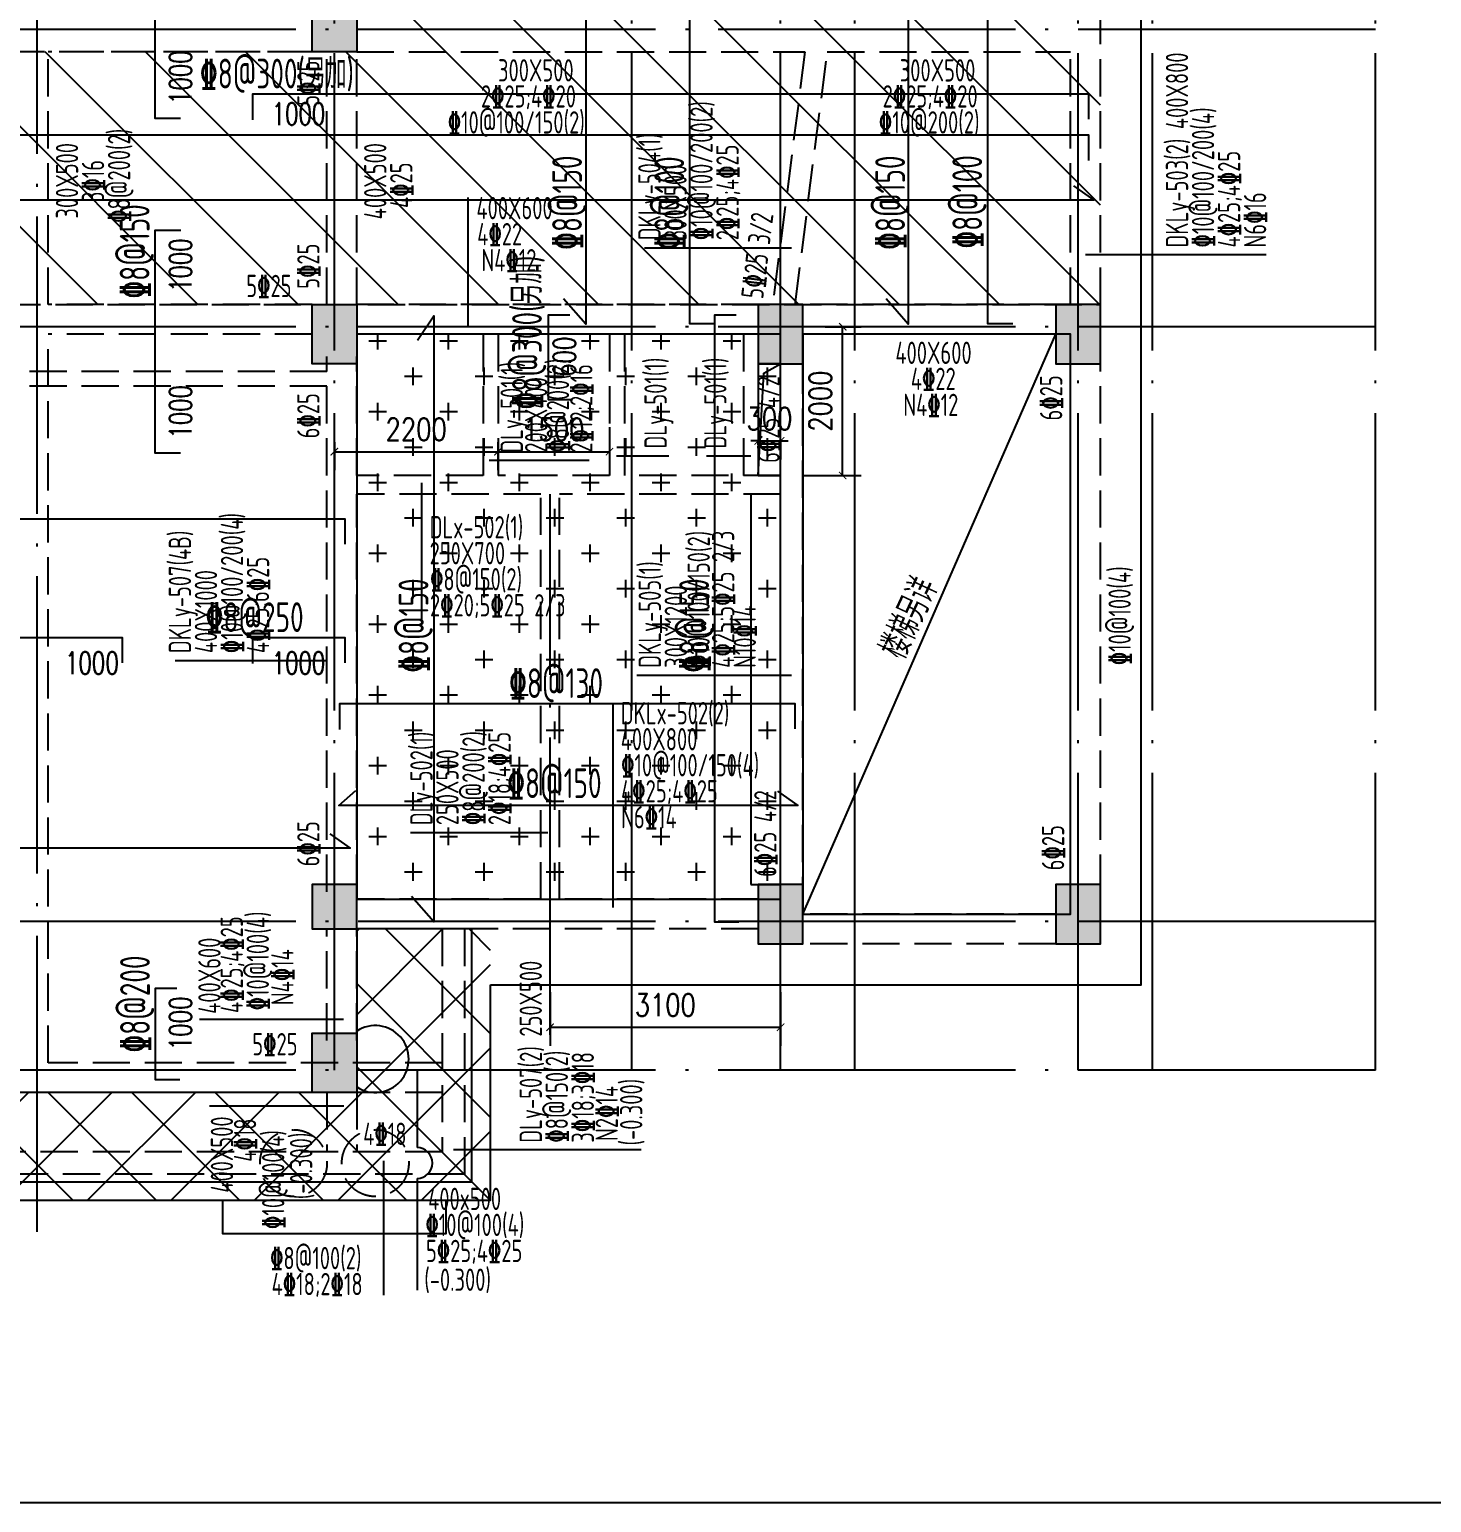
# Model space of a CAD drawing. Header units: millimetres. Extents: x 2998490 to 15040601, y 444546 to 7822218.
# Drawn here: x 14915872 to 14934726, y 7527814 to 7547630 of the extents above; entities that cross this region are included whole.
import ezdxf

# ---------------------------------------------------------------- set-up
doc = ezdxf.new("R2010")
doc.units = ezdxf.units.MM
doc.header["$LTSCALE"] = 2000
doc.linetypes.add('DASH', pattern=[0.35, 0.25, -0.1])
doc.linetypes.add('DOTE', pattern=[2.42, 2, -0.2, 0.02, -0.2])
for name, color, linetype in [('3-AXIS', 3, 'Continuous'), ('3-ban', 84, 'Continuous'), ('3-ban-hatch', 9, 'Continuous'), ('3-ban-rein', 1, 'Continuous'), ('3-ban-TEXT', 7, 'Continuous'), ('3-COLUMN-UP', 2, 'Continuous'), ('3-dcl', 3, 'Continuous'), ('3-dote', 43, 'DOTE'), ('3-HATCH', 8, 'Continuous'), ('3-liang-rein-X', 54, 'Continuous'), ('3-liang-rein-Y', 130, 'Continuous'), ('3-liang-R截面-X', 50, 'Continuous'), ('3-liang-R截面-Y', 70, 'Continuous'), ('3-liang-s-1', 44, 'Continuous'), ('3-liang-xu', 120, 'DASH'), ('3-装饰线脚', 7, 'Continuous'), ('图框', 7, 'Continuous')]:
    doc.layers.add(name, color=color, linetype=linetype)
doc.styles.add('DIM_FONT', font='SIMPLEX', dxfattribs={"width": 0.8, "bigfont": 'HZTXT'})
doc.styles.add('TJ1', font='tj-romans1.shx', dxfattribs={"width": 0.8, "bigfont": 'tj-hztxt1.shx'})
doc.styles.add('TSSD_Rein', font='Tssdeng.shx', dxfattribs={"width": 0.7, "bigfont": 'hztxt.shx'})
doc.dimstyles.new('DIMN100', dxfattribs={"dimtxt": 300, "dimasz": 100, "dimexe": 250, "dimexo": 300, "dimgap": 150, "dimtad": 1, "dimdec": 0, "dimzin": 0, "dimdsep": 46, "dimtxsty": 'DIM_FONT', "dimblk": 'ARCHTICK', "dimcen": 0.09, "dimclrt": 7, "dimazin": 2, "dimtfac": 1, "dimtdec": 0, "dimtix": 1, "dimtmove": 2, "dimatfit": 3, "dimldrblk": 'ARCHTICK', "dimfxl": 0, "dimtolj": 1, "dimtzin": 0, "dimarcsym": 0})

# ---------------------------------------------------------------- blocks, each defined once
blk = doc.blocks.new('_ArchTick')
at = {"color": 0, "linetype": 'ByBlock', "const_width": 0.15}
blk.add_lwpolyline([(-0.5, -0.5), (0.5, 0.5)], dxfattribs=at)
blk = doc.blocks.new('*D1892')
at = {"layer": '3-ban', "color": 0, "lineweight": -2}
for p, q in [((14922872, 7534680), (14922872, 7533957)), ((14925972, 7534680), (14925972, 7533957)), ((14922872, 7534207), (14925972, 7534207))]:
    blk.add_line(p, q, dxfattribs=at)
at = {"layer": 'Defpoints', "color": 0}
for p in [(14922872, 7534980), (14925972, 7534980), (14925972, 7534207)]:
    blk.add_point(p, dxfattribs=at)
at = {"layer": '3-ban', "color": 0, "lineweight": -2, "xscale": 100, "yscale": 100, "zscale": 100, "rotation": 180}
blk.add_blockref('_ArchTick', (14922872, 7534207), dxfattribs=at)
at = {"layer": '3-ban', "color": 0, "lineweight": -2, "xscale": 100, "yscale": 100, "zscale": 100}
blk.add_blockref('_ArchTick', (14925972, 7534207), dxfattribs=at)
at = {"layer": '3-ban', "color": 7, "insert": (14924422, 7534507), "char_height": 300, "attachment_point": 5, "style": 'DIM_FONT'}
blk.add_mtext('\\A1;3100', dxfattribs=at)
blk = doc.blocks.new('*D1893')
at = {"layer": '3-ban', "color": 0, "lineweight": -2}
for p, q in [((14919972, 7542080), (14919972, 7541700)), ((14922172, 7542080), (14922172, 7541700)), ((14919972, 7541950), (14922172, 7541950))]:
    blk.add_line(p, q, dxfattribs=at)
at = {"layer": 'Defpoints', "color": 0}
for p in [(14919972, 7542380), (14922172, 7542380), (14922172, 7541950)]:
    blk.add_point(p, dxfattribs=at)
at = {"layer": '3-ban', "color": 0, "lineweight": -2, "xscale": 100, "yscale": 100, "zscale": 100, "rotation": 180}
blk.add_blockref('_ArchTick', (14919972, 7541950), dxfattribs=at)
at = {"layer": '3-ban', "color": 0, "lineweight": -2, "xscale": 100, "yscale": 100, "zscale": 100}
blk.add_blockref('_ArchTick', (14922172, 7541950), dxfattribs=at)
at = {"layer": '3-ban', "color": 7, "insert": (14921072, 7542250), "char_height": 300, "attachment_point": 5, "style": 'DIM_FONT'}
blk.add_mtext('\\A1;2200', dxfattribs=at)
blk = doc.blocks.new('*D1894')
at = {"layer": '3-ban', "color": 0, "lineweight": -2}
for p, q in [((14923672, 7542280), (14923672, 7541700)), ((14922172, 7542080), (14922172, 7541700)), ((14922172, 7541950), (14923672, 7541950))]:
    blk.add_line(p, q, dxfattribs=at)
at = {"layer": 'Defpoints', "color": 0}
for p in [(14923672, 7542580), (14922172, 7542380), (14923672, 7541950)]:
    blk.add_point(p, dxfattribs=at)
at = {"layer": '3-ban', "color": 0, "lineweight": -2, "xscale": 100, "yscale": 100, "zscale": 100, "rotation": 180}
blk.add_blockref('_ArchTick', (14922172, 7541950), dxfattribs=at)
at = {"layer": '3-ban', "color": 0, "lineweight": -2, "xscale": 100, "yscale": 100, "zscale": 100}
blk.add_blockref('_ArchTick', (14923672, 7541950), dxfattribs=at)
at = {"layer": '3-ban', "color": 7, "insert": (14922922, 7542250), "char_height": 300, "attachment_point": 5, "style": 'DIM_FONT'}
blk.add_mtext('\\A1;1500', dxfattribs=at)
blk = doc.blocks.new('*D1895')
at = {"layer": '3-ban', "color": 0, "lineweight": -2}
for p, q in [((14925672, 7542095), (14925572, 7542095)), ((14925672, 7542095), (14925972, 7542095)), ((14925672, 7542080), (14925672, 7541845)), ((14925972, 7542095), (14926072, 7542095)), ((14925972, 7542080), (14925972, 7541845))]:
    blk.add_line(p, q, dxfattribs=at)
at = {"layer": 'Defpoints', "color": 0}
for p in [(14925672, 7542380), (14925972, 7542380), (14925972, 7542095)]:
    blk.add_point(p, dxfattribs=at)
at = {"layer": '3-ban', "color": 0, "lineweight": -2, "xscale": 100, "yscale": 100, "zscale": 100}
blk.add_blockref('_ArchTick', (14925672, 7542095), dxfattribs=at)
at = {"layer": '3-ban', "color": 0, "lineweight": -2, "xscale": 100, "yscale": 100, "zscale": 100, "rotation": 180}
blk.add_blockref('_ArchTick', (14925972, 7542095), dxfattribs=at)
at = {"layer": '3-ban', "color": 7, "insert": (14925822, 7542395), "char_height": 300, "attachment_point": 5, "style": 'DIM_FONT'}
blk.add_mtext('\\A1;300', dxfattribs=at)
blk = doc.blocks.new('*D1896')
at = {"layer": '3-ban', "color": 0, "lineweight": -2}
for p, q in [((14926572, 7543630), (14927057, 7543630)), ((14926807, 7541630), (14926807, 7543630)), ((14926272, 7541630), (14927057, 7541630))]:
    blk.add_line(p, q, dxfattribs=at)
at = {"layer": 'Defpoints', "color": 0}
for p in [(14926272, 7543630), (14926807, 7543630), (14925972, 7541630)]:
    blk.add_point(p, dxfattribs=at)
at = {"layer": '3-ban', "color": 0, "lineweight": -2, "xscale": 100, "yscale": 100, "zscale": 100}
for p, rotation in [((14926807, 7543630), 90), ((14926807, 7541630), 270)]:
    blk.add_blockref('_ArchTick', p, dxfattribs=dict(at, rotation=rotation))
at = {"layer": '3-ban', "color": 7, "insert": (14926507, 7542630), "char_height": 300, "attachment_point": 5, "rotation": 90, "style": 'DIM_FONT'}
blk.add_mtext('\\A1;2000', dxfattribs=at)

msp = doc.modelspace()

# ---------------------------------------------------------------- hatches: boundary and pattern name
at = {"layer": '3-ban-hatch'}
h = msp.add_hatch(dxfattribs=at)
h.set_pattern_fill('ANSI31', color=8, scale=300, style=0)
h.set_pattern_definition([(135, (29313031.1, -127896.5), (673.51921, 673.51921), [])])
h.paths.add_polyline_path([(14930272.2, 7543929.6), (14930272.2, 7550329.6), (14930861.1, 7550329.6), (14931365.9, 7550634.1), (14933969.3, 7553236.9), (14934198.4, 7553791), (14934198.4, 7557469.8), (14933968.1, 7558023.4), (14931366.1, 7560625.5), (14930812, 7560854.5), (14927132.6, 7560854.5), (14926578.6, 7560625.3), (14923976.9, 7558023.7), (14923747.2, 7557469.8), (14923747.2, 7555929.6), (14920272.2, 7555929.6), (14920272.2, 7550329.6), (14920272.2, 7547629.6), (14920272.2, 7547329.6), (14857422.2, 7547329.6), (14857422.2, 7543929.6)])
h = msp.add_hatch(dxfattribs=at)
h.set_pattern_fill('CROSS', color=8, scale=75, style=0)
h.set_pattern_definition([(0, (-4e-09, -83702.75), (476.25, 476.25), [238.125, -714.375]), (90, (119.06, -83821.8), (-476.25, 476.25), [238.125, -714.375])])
h.paths.add_polyline_path([(14920272.1, 7536029.6), (14925972.1, 7536029.6), (14925972.1, 7543529.6), (14920272.1, 7543529.6)])
h = msp.add_hatch(dxfattribs=at)
h.set_pattern_fill('ANSI37', color=8, scale=250, style=0)
h.set_pattern_definition([(225, (29072242.5, 15094838.24), (561.266008, -561.266008), []), (315, (29072242.5, 15094838.24), (561.266008, 561.266008), [])])
h.paths.add_polyline_path([(14922072.2, 7535529.5), (14920272.2, 7535529.5), (14920272.2, 7533329.5), (14857422.2, 7533329.5), (14857422.2, 7532229.4), (14857422.2, 7531879.4), (14922072.2, 7531879.4)])
h.paths.add_polyline_path([(14857422.2, 7531879.4), (14922072.2, 7531879.4)], flags=17)
at = {"layer": '3-HATCH'}
for points in [[(14920272.2, 7547329.6), (14919672.2, 7547329.6), (14919672.2, 7548129.6), (14920272.2, 7548129.6)], [(14920272.2, 7543129.6), (14919672.2, 7543129.6), (14919672.2, 7543929.6), (14920272.2, 7543929.6)], [(14926272.1, 7543929.6), (14925672.1, 7543929.6), (14925672.1, 7543129.6), (14926272.1, 7543129.6)], [(14930272.1, 7543929.6), (14929672.1, 7543929.6), (14929672.1, 7543129.6), (14930272.1, 7543129.6)], [(14920272.2, 7536129.6), (14919672.2, 7536129.6), (14919672.2, 7535529.6), (14920272.2, 7535529.6)], [(14926272.1, 7536129.6), (14925672.1, 7536129.6), (14925672.1, 7535329.6), (14926272.1, 7535329.6)], [(14930272.1, 7536129.6), (14929672.1, 7536129.6), (14929672.1, 7535329.6), (14930272.1, 7535329.6)], [(14920272.2, 7533329.6), (14919672.2, 7533329.6), (14919672.2, 7534129.6), (14920272.2, 7534129.6)]]:
    msp.add_hatch(color=256, dxfattribs=at).paths.add_polyline_path(points)

# ---------------------------------------------------------------- linework, layer by layer
at = {"layer": '3-AXIS', "color": 15, "linetype": 'DOTE'}
for p, q in [((14919972.2, 7533629.5), (14919972.2, 7562284.4)), ((14923972.2, 7533629.5), (14923972.2, 7562284.4)), ((14925972.2, 7533629.5), (14925972.2, 7562284.4)), ((14926971.8, 7533629.5), (14926971.8, 7562284.5)), ((14929972.2, 7533629.5), (14929972.2, 7562284.4)), ((14930972.7, 7533629.5), (14930972.7, 7562284.5)), ((14933972.2, 7533629.5), (14933972.2, 7562284.4)), ((14933972.2, 7547629.5), (14854749, 7547629.5)), ((14933972.2, 7543629.5), (14854749, 7543629.5)), ((14933972.2, 7535629.5), (14854749, 7535629.5)), ((14933972.2, 7533629.5), (14854749, 7533629.5))]:
    msp.add_line(p, q, dxfattribs=at)
at = {"layer": '3-ban'}
msp.add_lwpolyline([(14925572.1, 7536129.5), (14925972.1, 7536129.5), (14925972.1, 7541379.6), (14925572.1, 7541379.6)], close=True, dxfattribs=at)
at = {"layer": '3-ban-rein'}
for points in [[(14923134.2, 7550142.1), (14923352.2, 7550467.6), (14923352.2, 7543663.7), (14923054.7, 7544005.8)], [(14927471.8, 7550142.1), (14927689.8, 7550467.6), (14927689.8, 7543663.7), (14927392.3, 7544005.8)], [(14917900.8, 7546429.6), (14917562.9, 7546429.6), (14917562.9, 7549227.1), (14917908.9, 7549227.1)], [(14925090.5, 7543669.2), (14924752.5, 7543669.2), (14924752.5, 7548429.6), (14925098.6, 7548429.6)], [(14929097.4, 7543669.2), (14928759.5, 7543669.2), (14928759.5, 7548429.6), (14929105.5, 7548429.6)], [(14930116.1, 7546421.2), (14930116.1, 7546759.1), (14918872.3, 7546759.1), (14918872.3, 7546413.1)], [(14930116.1, 7545868.8), (14930116.1, 7546206.8), (14857539.1, 7546206.8), (14857539.1, 7545860.7)], [(14929910.3, 7545527.1), (14930184, 7545333.6), (14857522.9, 7545333.6), (14857752.2, 7545536.7)], [(14917900.8, 7541929.6), (14917562.9, 7541929.6), (14917562.9, 7544929.6), (14917908.9, 7544929.6)], [(14921090.5, 7543450.5), (14921308.5, 7543776), (14921308.5, 7535626), (14921011, 7535968.1)], [(14923138.9, 7543784.4), (14922846.9, 7543784.4), (14922846.9, 7542652.3), (14923176.1, 7542652.3)], [(14925374.1, 7543784.4), (14925082.1, 7543784.4), (14925082.1, 7535626), (14925411.4, 7535626)], [(14920116.1, 7540705), (14920116.1, 7541043), (14857525, 7541043), (14857525, 7540696.9)], [(14917122.3, 7539108.9), (14917122.3, 7539446.8), (14914822.3, 7539446.8), (14914822.3, 7539100.8)], [(14920116.1, 7539108.9), (14920116.1, 7539446.8), (14918872.3, 7539446.8), (14918872.3, 7539100.8)], [(14926168.4, 7538221.1), (14926168.4, 7538559), (14920042.1, 7538559), (14920042.1, 7538213)], [(14925929.2, 7537383.4), (14926202.9, 7537190), (14920032.9, 7537190), (14920262.3, 7537393.1)], [(14919910.3, 7536808.4), (14920184, 7536614.9), (14857522.9, 7536614.9), (14857752.2, 7536818)], [(14917854.8, 7534729.6), (14917562.8, 7534729.6), (14917562.8, 7533503.5), (14917892.1, 7533503.5)]]:
    msp.add_lwpolyline(points, dxfattribs=at)
at = {"layer": '3-COLUMN-UP'}
for points in [[(14920272.2, 7547329.6), (14919672.2, 7547329.6), (14919672.2, 7548129.6), (14920272.2, 7548129.6)], [(14920272.2, 7543129.6), (14919672.2, 7543129.6), (14919672.2, 7543929.6), (14920272.2, 7543929.6)], [(14926272.1, 7543929.6), (14925672.1, 7543929.6), (14925672.1, 7543129.6), (14926272.1, 7543129.6)], [(14930272.1, 7543929.6), (14929672.1, 7543929.6), (14929672.1, 7543129.6), (14930272.1, 7543129.6)], [(14920272.2, 7536129.6), (14919672.2, 7536129.6), (14919672.2, 7535529.6), (14920272.2, 7535529.6)], [(14926272.1, 7536129.6), (14925672.1, 7536129.6), (14925672.1, 7535329.6), (14926272.1, 7535329.6)], [(14930272.1, 7536129.6), (14929672.1, 7536129.6), (14929672.1, 7535329.6), (14930272.1, 7535329.6)], [(14920272.2, 7533329.6), (14919672.2, 7533329.6), (14919672.2, 7534129.6), (14920272.2, 7534129.6)]]:
    msp.add_lwpolyline(points, close=True, dxfattribs=at)
at = {"layer": '3-dcl', "linetype": 'DASH'}
msp.add_lwpolyline([(14930272.2, 7543929.6), (14930272.2, 7550329.6), (14930861.1, 7550329.6), (14931365.9, 7550634.1), (14933969.3, 7553236.9), (14934198.4, 7553791), (14934198.4, 7557469.8), (14933968.1, 7558023.4), (14931366.1, 7560625.5), (14930812, 7560854.5), (14927132.6, 7560854.5), (14926578.6, 7560625.3), (14923976.9, 7558023.7), (14923747.2, 7557469.8), (14923747.2, 7555929.6), (14920272.2, 7555929.6), (14920272.2, 7550329.6), (14920272.2, 7550329.6), (14920272.2, 7547629.6), (14920272.2, 7547629.6), (14920272.2, 7547329.6), (14857422.2, 7547329.6), (14857422.2, 7543929.6), (14930272.2, 7543929.6)], dxfattribs=at)
at = {"layer": '3-dote'}
for p, q in [((14915972.2, 7559634.8), (14915972.2, 7531453.1)), ((14922872.2, 7534106.3), (14922872.2, 7541379.6))]:
    msp.add_line(p, q, dxfattribs=at)
at = {"layer": '3-liang-R截面-X'}
for p, q in [((14921769.1, 7543629.5), (14921769.1, 7545369.8)), ((14921144.9, 7541530), (14921144.9, 7539663)), ((14923714.2, 7538567.8), (14923714.2, 7535816.5)), ((14921083.4, 7533641.5), (14921083.4, 7532588)), ((14920631, 7532410.1), (14920631, 7530602.2)), ((14921083.4, 7532173.6), (14921083.4, 7530669.4))]:
    msp.add_line(p, q, dxfattribs=at)
msp.add_arc((14921083.4, 7532380.8), 207.2, 270, 90, dxfattribs=at)
at = {"layer": '3-liang-R截面-Y'}
for p, q in [((14926117.2, 7544689.6), (14924141.7, 7544689.6)), ((14932502.2, 7544599.1), (14930071.3, 7544599.1)), ((14923398.6, 7541832.4), (14922055.6, 7541832.4)), ((14924470, 7541888.4), (14923763.7, 7541888.4)), ((14925570, 7541888.4), (14924978, 7541888.4)), ((14919872.2, 7539135.6), (14917830.7, 7539135.6)), ((14926117.8, 7538937.5), (14924039.5, 7538937.5)), ((14922840.8, 7536821.3), (14920993.4, 7536821.3)), ((14920092.4, 7534309.4), (14918156.5, 7534309.4)), ((14920098.3, 7533143.4), (14918294.3, 7533143.4)), ((14921574.5, 7532560.8), (14924096, 7532560.8))]:
    msp.add_line(p, q, dxfattribs=at)
at = {"layer": '3-liang-s-1'}
msp.add_line((14926272.2, 7535729.6), (14929672.2, 7543529.6), dxfattribs=at)
for points in [[(14921822.1, 7535529.5), (14920272.2, 7535529.5), (14920272.2, 7533329.5), (14857422.2, 7533329.5), (14857422.2, 7557929.5), (14920272.2, 7557929.5), (14920272.2, 7555929.5), (14921822.1, 7555929.5)], [(14922072.2, 7534779.5), (14930822.2, 7534779.5), (14930822.2, 7549929.5)], [(14925672.2, 7541629.6), (14925745.8, 7543006.2), (14925972.2, 7543129.6)], [(14857672.2, 7533329.5), (14857672.2, 7532129.4), (14921822.2, 7532129.4), (14921822.2, 7535529.5)], [(14857422.2, 7533329.5), (14857422.2, 7531879.4), (14922072.2, 7531879.4), (14922072.2, 7534779.5)], [(14921472.6, 7531879.4), (14921472.6, 7531429.2), (14918471.9, 7531429.2), (14918471.9, 7531879.4)]]:
    msp.add_lwpolyline(points, dxfattribs=at)
for points in [[(14920272.1, 7535929.6), (14925972.1, 7535929.6), (14925972.1, 7543529.6), (14920272.1, 7543529.6)], [(14926272.1, 7535729.6), (14929872.2, 7535729.6), (14929872.3, 7543529.5), (14926272.3, 7543529.5)], [(14925672.2, 7541629.6), (14925972.2, 7541629.6), (14925972.2, 7543129.6), (14925672.2, 7543129.6)]]:
    msp.add_lwpolyline(points, close=True, dxfattribs=at)
at = {"layer": '3-liang-xu'}
for p, q in [((14930272.2, 7543929.6), (14930272.2, 7550329.6)), ((14916122.2, 7543929.6), (14916122.2, 7547329.6)), ((14919672.2, 7547329.6), (14916122.2, 7547329.6)), ((14919872.2, 7543929.6), (14919872.2, 7547329.6)), ((14920272.2, 7543929.6), (14920272.2, 7547329.6)), ((14920272.2, 7547329.6), (14926299.8, 7547329.6)), ((14926299.8, 7547329.6), (14925865.7, 7543929.6)), ((14926168.1, 7543929.6), (14926600.6, 7547329.6)), ((14926600.6, 7547329.6), (14929872.2, 7547329.6)), ((14929872.2, 7543929.6), (14929872.2, 7547329.6)), ((14919672.2, 7543929.6), (14916122.2, 7543929.6)), ((14925672.2, 7543929.6), (14920272.2, 7543929.6)), ((14929672.2, 7543929.6), (14926272.2, 7543929.6)), ((14916122.2, 7533729.6), (14916122.2, 7543529.6)), ((14919672.2, 7543529.6), (14916122.2, 7543529.6)), ((14921972.2, 7543529.6), (14920272.2, 7543529.6)), ((14921972.2, 7543529.6), (14921972.2, 7541629.6)), ((14922172.2, 7543529.6), (14922172.2, 7541629.6)), ((14923672.2, 7543529.6), (14922172.2, 7543529.6)), ((14923672.2, 7543529.6), (14923672.2, 7541629.6)), ((14923872.2, 7543529.6), (14923872.2, 7541629.6)), ((14925672.2, 7543529.6), (14923872.2, 7543529.6)), ((14925472.2, 7543529.6), (14925472.2, 7541629.6)), ((14925672.2, 7543529.6), (14925672.2, 7541629.6)), ((14929672.2, 7543529.6), (14926272.2, 7543529.6)), ((14919872.2, 7536029.6), (14919872.2, 7543229.6)), ((14920272.2, 7541629.6), (14920272.2, 7543229.6)), ((14925972.2, 7541629.6), (14925972.2, 7543229.6)), ((14926272.2, 7535729.6), (14926272.2, 7543229.6)), ((14929872.2, 7535729.6), (14929872.2, 7543229.6)), ((14930272.2, 7536029.6), (14930272.2, 7543229.6)), ((14919872.2, 7543029.6), (14857722.2, 7543029.6)), ((14919872.2, 7542829.6), (14857722.2, 7542829.6)), ((14921972.2, 7541629.6), (14920272.2, 7541629.6)), ((14923672.2, 7541629.6), (14922172.2, 7541629.6)), ((14925972.2, 7541629.6), (14923872.2, 7541629.6)), ((14922747.2, 7541379.6), (14920272.2, 7541379.6)), ((14920272.2, 7536029.6), (14920272.2, 7541379.6)), ((14922747.2, 7535929.6), (14922747.2, 7541379.6)), ((14925972.2, 7541379.6), (14922997.2, 7541379.6)), ((14922997.2, 7535929.6), (14922997.2, 7541379.6)), ((14925972.2, 7536029.6), (14925972.2, 7541379.6)), ((14922747.2, 7535929.6), (14920272.2, 7535929.6)), ((14925672.2, 7535929.6), (14922997.2, 7535929.6)), ((14929672.2, 7535729.6), (14926272.2, 7535729.6)), ((14919872.2, 7534029.6), (14919872.2, 7535529.6)), ((14920272.2, 7534029.6), (14920272.2, 7535529.6)), ((14925672.2, 7535529.6), (14920272.2, 7535529.6)), ((14921422.2, 7535529.6), (14921422.2, 7532529.4)), ((14921722.2, 7535529.6), (14921722.2, 7532229.4)), ((14929672.2, 7535329.6), (14926272.2, 7535329.6)), ((14921422.2, 7533729.6), (14916122.2, 7533729.6)), ((14921422.2, 7533329.6), (14912272.2, 7533329.6)), ((14919872.2, 7533329.6), (14919872.2, 7532529.4)), ((14920272.2, 7533329.6), (14920272.2, 7532529.4)), ((14921422.2, 7532529.4), (14857422.2, 7532529.4)), ((14921722.2, 7532229.4), (14857422.2, 7532229.4))]:
    msp.add_line(p, q, dxfattribs=at)
at = {"layer": '3-装饰线脚', "linetype": 'DASH'}
for centre in [(14919422.2, 7532379.5), (14920522.2, 7532379.5)]:
    msp.add_circle(centre, 450, dxfattribs=at)
at = {"layer": '3-装饰线脚'}
msp.add_arc((14920522.2, 7533779.5), 450, 236.25101, 123.74899, dxfattribs=at)
at = {"layer": '图框'}
msp.add_line((14844494.6, 7527813.6), (14951894.6, 7527813.6), dxfattribs=at)

# ---------------------------------------------------------------- texts
at = {"layer": '3-ban', "style": 'TSSD_Rein', "width": 0.7}
for s, rotation, p in [('%%1328@300(另加)', 0.00581, (14918163.8, 7546836, -5065)), ('%%1328@150', 89.99419, (14923301.2, 7544664.6, -5065)), ('%%1328@100', 89.99419, (14924675.5, 7544664.6, -5065)), ('%%1328@150', 89.99419, (14927645.4, 7544664.6, -5065)), ('%%1328@100', 89.99419, (14928682.4, 7544681.1, -5065)), ('%%1328@150', 89.99419, (14917485.8, 7544008.2, -5065)), ('%%1328@300(另加)', 90.00581, (14922762.4, 7542516.9, -5065)), ('%%1328@150', 90.00581, (14921236.3, 7538975.3, -5065)), ('%%1328@150', 90.00581, (14925009.9, 7538975.3, -5065)), ('%%1328@250', 0.00581, (14918240.3, 7539523.8, -5065)), ('%%1328@130', 0.00581, (14922321.4, 7538636, -5065)), ('%%1328@150', 0.00581, (14922295.7, 7537289.8, -5065)), ('%%1328@200', 90.00581, (14917490.6, 7533865.6, -5065))]:
    msp.add_text(s, height=400, rotation=rotation, dxfattribs=at).set_placement(p)
at = {"layer": '3-ban-TEXT', "style": 'TJ1', "width": 0.7}
for s, p in [('1000', (14918052.7, 7546626.5)), ('1000', (14918052.7, 7544099.4)), ('600', (14923216, 7542957.1)), ('1000', (14918052.7, 7542126.5)), ('1000', (14918052.7, 7533899.4))]:
    msp.add_text(s, height=300, rotation=90, dxfattribs=at).set_placement(p)
for p in [(14919128.9, 7546343.8), (14916351.9, 7538957), (14919128.9, 7538957)]:
    msp.add_text('1000', height=300, dxfattribs=at).set_placement(p)
at = {"layer": '3-liang-rein-X', "style": 'TSSD_Rein', "width": 0.7}
for s, p in [('2%%13225;4%%13220', (14921941.7, 7546579.6)), ('2%%13225;4%%13220', (14927343.5, 7546579.6)), ('%%13210@100/150(2)', (14921496.1, 7546229.6)), ('%%13210@200(2)', (14927294.9, 7546229.6)), ('4%%13222', (14921892.2, 7544726)), ('N4%%13212', (14921949.2, 7544376)), ('5%%13225', (14918787.1, 7544029.6)), ('4%%13222', (14927723.1, 7542779.6)), ('N4%%13212', (14927622.5, 7542429.6)), ('%%1328@150(2)', (14921257.7, 7540083.7)), ('2%%13220;5%%13225 2/3', (14921257.7, 7539733.7)), ('%%13210@100/150(4)', (14923827, 7537582)), ('4%%13225;4%%13225', (14923827, 7537232)), ('N6%%13214', (14923827, 7536882)), ('5%%13225', (14918868, 7533829.6)), ('4%%13218', (14920359.6, 7532623.7)), ('%%13210@100(4)', (14921196.2, 7531398.7)), ('%%1328@100(2)', (14919106.2, 7530952)), ('5%%13225;4%%13225', (14921203.4, 7531048.7)), ('4%%13218;2%%13218', (14919127.3, 7530602.8)), ('(-0.300)', (14921180.4, 7530660.8))]:
    msp.add_text(s, height=300, dxfattribs=at).set_placement(p)
at = {"layer": '3-liang-rein-Y', "style": 'TSSD_Rein', "width": 0.7}
for s, rotation, p in [('5%%13225', 90, (14919771.7, 7546602.8)), ('%%13210@100/200(2)', 90, (14925058.2, 7544793.8)), ('%%13210@100/200(4)', 90, (14931803, 7544696)), ('%%1328@200(2)', 90, (14917226.5, 7545027.7)), ('2%%13225;4%%13225', 90, (14925408.2, 7544793.8)), ('4%%13225;4%%13225', 90, (14932153, 7544696)), ('3%%13216', 90, (14916876.6, 7545308.2)), ('4%%13225', 90, (14921021.7, 7545227.5)), ('N6%%13216', 90, (14932503, 7544696)), ('5%%13225 3/2', 83, (14925737.2, 7543995.4)), ('5%%13225', 90, (14919771.7, 7544140.6)), ('%%1328@200(2)', 90, (14923128, 7541936.6)), ('2%%13212;2%%13216', 90, (14923442.3, 7541936.6)), ('6%%13225 4/2', 90, (14925959.2, 7541799.3)), ('6%%13225', 90, (14929760.1, 7542369.5)), ('6%%13225', 90, (14919771.7, 7542129.1)), ('%%13210@100/200(4)', 90, (14918745, 7539239.8)), ('%%13210@100/150(2)', 90, (14925020.9, 7539041.7)), ('4%%13225;5%%13225 2/3', 90, (14925349.7, 7539041.7)), ('4%%13225;6%%13225', 90, (14919095, 7539239.8)), ('%%13210@100(4)', 90, (14930681.4, 7539077.2)), ('N10%%13214', 90, (14925640.7, 7539041.7)), ('%%1328@200(2)', 90, (14921992.1, 7536925.5)), ('2%%13218;4%%13225', 90, (14922342.1, 7536925.5)), ('6%%13225 4/2', 90, (14925916.7, 7536229.6)), ('6%%13225', 90, (14919771.7, 7536370.9)), ('6%%13225', 90, (14929786, 7536318.8)), ('4%%13225;4%%13225', 90, (14918741.8, 7534397.9)), ('%%13210@100(4)', 90, (14919091.8, 7534434.5)), ('N4%%13214', 90, (14919423.3, 7534503.5)), ('%%1328@150(2)', 90, (14923112.6, 7532654.3)), ('3%%13218;3%%13218', 90, (14923462.6, 7532654.3)), ('(-0.300)', 90, (14924113.4, 7532616.3)), ('N2%%13214', 90, (14923783.9, 7532677.1)), ('4%%13218', 90, (14918921.2, 7532397.6)), ('%%13210@100(4)', 90, (14919299.3, 7531492.8)), ('(-0.300)', 90, (14919675, 7531893))]:
    msp.add_text(s, height=300, rotation=rotation, dxfattribs=at).set_placement(p)
at = {"layer": '3-liang-R截面-X', "style": 'TSSD_Rein', "width": 0.7}
for s, p in [('300X500', (14922172.9, 7546929.5)), ('300X500', (14927574.8, 7546929.5)), ('400X600', (14921881.9, 7545076)), ('400X600', (14927516.1, 7543129.6)), ('DLx-502(1)', (14921252.9, 7540783.7)), ('250X700', (14921252.9, 7540433.7)), ('DKLx-502(2)', (14923822.2, 7538281.9)), ('400X800', (14923822.2, 7537931.9)), ('400x500', (14921232.5, 7531748.6))]:
    msp.add_text(s, height=300, dxfattribs=at).set_placement(p)
at = {"layer": '3-liang-R截面-Y', "style": 'TSSD_Rein', "width": 0.7}
for s, p in [('DKLy-503(2) 400X800', (14931453.1, 7544696)), ('DKLy-504(1)', (14924358.2, 7544793.8)), ('300X500', (14916526.6, 7545085.5)), ('400X500', (14920671.7, 7545075.5)), ('300X500', (14924708.2, 7544793.8)), ('DLy-501(1)', (14924440.7, 7541992.6)), ('DLy-501(1)', (14925244.7, 7541992.6)), ('DLy-501(1)', (14922506.6, 7541936.6)), ('200X400', (14922835.2, 7541936.6)), ('DKLy-507(4B)', (14918045, 7539239.8)), ('DKLy-505(1)', (14924363.3, 7539041.7)), ('400X1000', (14918395, 7539239.8)), ('300X1200', (14924713.3, 7539041.7)), ('DLy-502(1)', (14921292.1, 7536925.5)), ('250X500', (14921642.1, 7536925.5)), ('400X600', (14918441.8, 7534387.4)), ('DLy-507(2) 250X500', (14922762.7, 7532654.3)), ('400X500', (14918609.6, 7531981.7))]:
    msp.add_text(s, height=300, rotation=90, dxfattribs=at).set_placement(p)
at = {"layer": '3-liang-s-1', "style": 'TSSD_Rein', "width": 0.7}
msp.add_text('楼梯另详', height=400, rotation=65, dxfattribs=at).set_placement((14927641.7, 7539124))

# ---------------------------------------------------------------- dimensions: what is measured, and where the dimension line sits
at = {"layer": '3-ban'}
dim = msp.add_linear_dim(base=(14926806.8, 7543629.5), p1=(14925972.2, 7541629.6), p2=(14926272.2, 7543629.5), angle=90, dimstyle='DIMN100', dxfattribs=at)
dim.commit()
dim.dimension.update_dxf_attribs({"geometry": '*D1896', "text_midpoint": (14926506.8, 7542629.6)})
for base, p1, p2, picture, middle in [((14923672.2, 7541950.2), (14922172.2, 7542379.6), (14923672.2, 7542579.6), '*D1894', (14922922.2, 7542250.2)), ((14925972.2, 7542094.8), (14925672.2, 7542379.6), (14925972.2, 7542379.6), '*D1895', (14925822.2, 7542394.8)), ((14922172.2, 7541950.2), (14919972.2, 7542379.6), (14922172.2, 7542379.6), '*D1893', (14921072.2, 7542250.2)), ((14925972.2, 7534207.2), (14922872.2, 7534979.5), (14925972.2, 7534979.5), '*D1892', (14924422.2, 7534507.2))]:
    dim = msp.add_linear_dim(base=base, p1=p1, p2=p2, dimstyle='DIMN100', dxfattribs=at)
    dim.commit()
    dim.dimension.update_dxf_attribs({"geometry": picture, "text_midpoint": middle})

doc.saveas('drawing.dxf')
